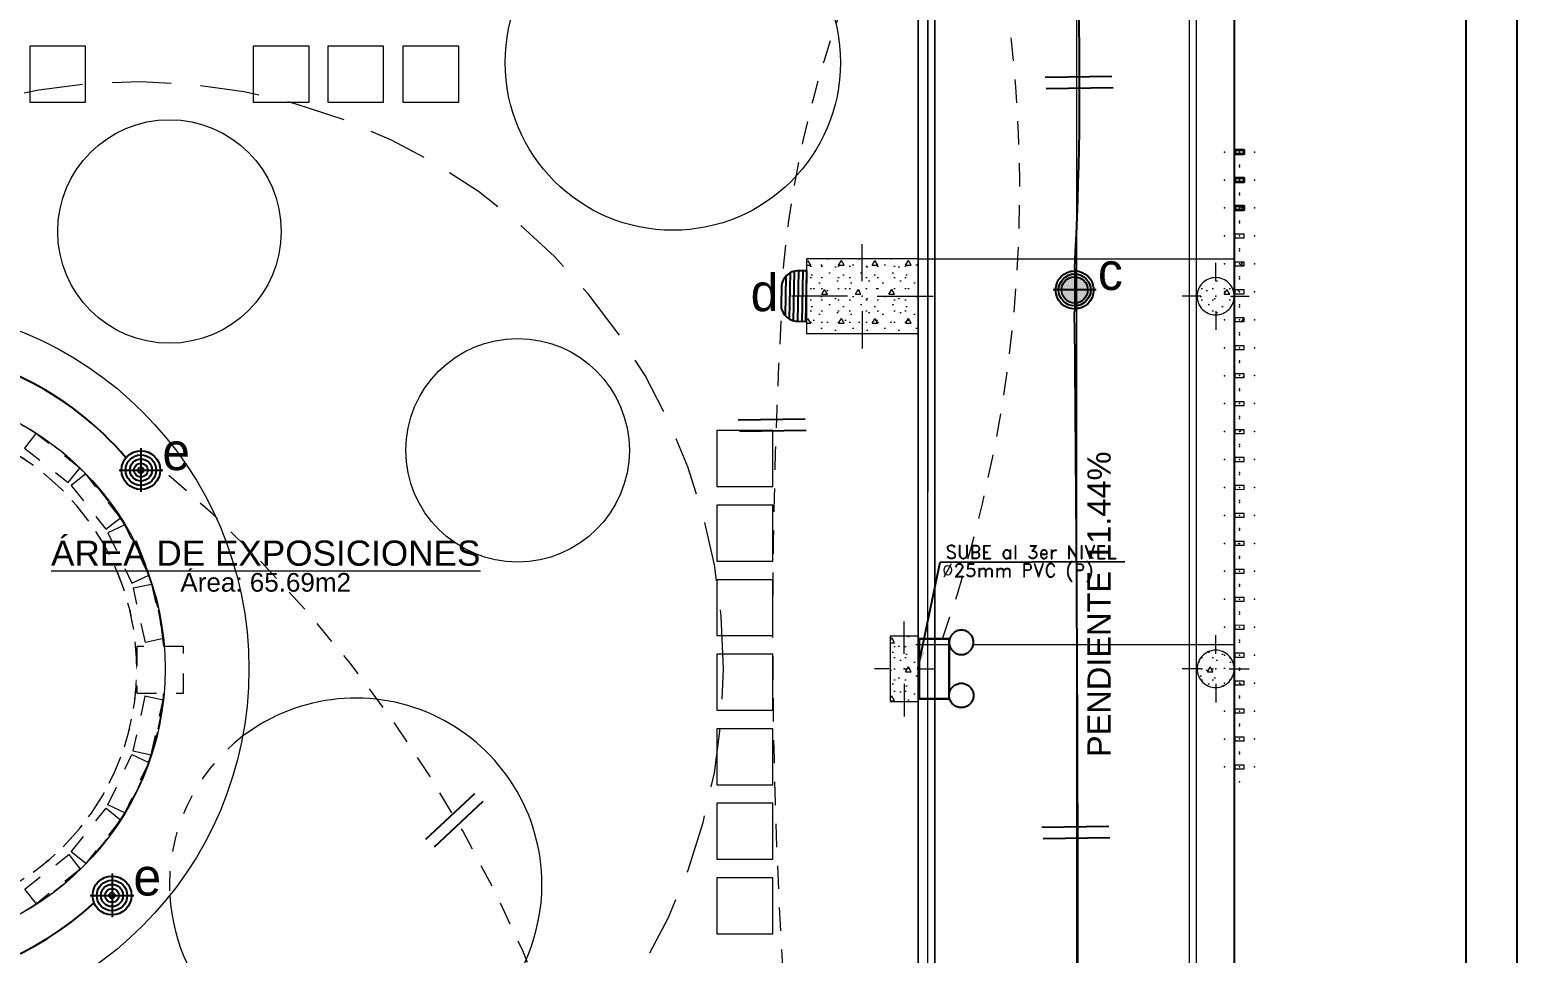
# Model space of a CAD drawing. Header units: feet. Extents: x 2 to 125, y -24 to 91.
# Drawn here: x 97.07 to 105.06, y 82.19 to 87.15 of the extents above; entities that cross this region are included whole.
import ezdxf
from ezdxf.lldxf.tags import DXFTag

# ---------------------------------------------------------------- set-up
doc = ezdxf.new("R2010")
doc.units = ezdxf.units.FT
doc.header["$MEASUREMENT"] = 0
doc.set_wipeout_variables(frame=1)
for name, pattern in [('CONTINUA', [0]), ('Dashed', [0.211667, 0.105833, -0.105833]), ('HIDDEN', [9.525, 6.35, -3.175]), ('HIDDEN2', [0.1875, 0.125, -0.0625]), ('Wipeout_Contour', [1, 0, -1])]:
    doc.linetypes.add(name, pattern=pattern)
for name, color, linetype in [('ALUMBRADO', 1, 'Continuous'), ('RED DE HUMO', 32, 'ACI'), ('Structural - Bearing', 7, 'Continuous')]:
    doc.layers.add(name, color=color, linetype=linetype)
for name, color, linetype, lineweight, true_color in [('Annotation - Text_Pen_No__167', 7, 'Continuous', 13, 0x6a6a6a), ('Drawing & Figure_Pen_No__167', 7, 'Continuous', 13, 0x6a6a6a), ('Estructura – Carga_Pen_No__167', 7, 'Continuous', 13, 0x6a6a6a), ('Interior - Furniture _Pen_No__167', 7, 'Continuous', 13, 0x6a6a6a), ('RAMPA PROPUESTA 1 CERRAMIENTO_Pen_No__123', 7, 'Continuous', 0, 0xd8d8d8), ('RAMPA PROPUESTA 1 CERRAMIENTO_Pen_No__28', 7, 'Continuous', 35, 0xa80f02), ('RAMPA PROPUESTA 1 CERRAMIENTO_Pen_No__48', 7, 'Continuous', 25, 0xa80f02), ('Structural - Bearing_Pen_No__167', 7, 'Continuous', 13, 0x6a6a6a), ('Structural - Bearing_Pen_No__4', 7, 'Continuous', 20, 0x029e21), ('Structural - Bearing_Pen_No__87', 7, 'Continuous', 20, 0x6a6a6a)]:
    doc.layers.add(name, color=color, linetype=linetype, lineweight=lineweight, true_color=true_color)
for name, color, linetype, lineweight in [('corriente debil', 30, 'Continuous', 15), ('Cotas varias El', 253, 'Continuous', 13), ('Drawing & Figure_Pen_No__122', 9, 'Continuous', 13), ('Emergencia', 20, 'Continuous', 25), ('Interior - Stair & Railing_Pen_No__122', 9, 'Continuous', 13), ('TOMACORRIENTE', 5, 'HIDDEN2', 30)]:
    doc.layers.add(name, color=color, linetype=linetype, lineweight=lineweight)
doc.styles.add('01COTAS', font='romans.shx')
doc.styles.add('GENERATED_STYLE_1', font='arial.ttf')
doc.styles.add('GENERATED_STYLE_3', font='romand.shx')
tags = doc.linetypes.add('ACI', pattern='A,0.5,-0.2,["ACI",Standard,S=0.1,R=0,X=-0.1,Y=-0.05],-0.25', length=0.95).pattern_tags.tags
tags[6] = DXFTag(74, 10)
doc.dimstyles.new('DIM-50-PLANTA', dxfattribs={"dimscale": 0.05, "dimtxt": 2, "dimasz": 2, "dimexe": 2, "dimexo": 2, "dimgap": 1, "dimtad": 1, "dimdec": 0, "dimlfac": 1000, "dimdsep": 46, "dimtxsty": '01COTAS', "dimcen": 25, "dimclrd": 9, "dimclre": 9, "dimclrt": 7, "dimadec": 0, "dimazin": 0, "dimtfac": 1, "dimtdec": 0, "dimtmove": 2, "dimatfit": 3, "dimfxl": 1, "dimtolj": 1, "dimtzin": 0, "dimarcsym": 0})
pattern_1 = [(0, (70.36607, 85.72544), (0, 0.3117692), [0.03, -0.15]), (0, (70.45607, 85.88132), (0, 0.3117692), [0.03, -0.15]), (60, (70.36607, 85.72544), (-0.27, 0.1558846), [0.03, -0.15]), (60, (70.54607, 85.72544), (-0.27, 0.1558846), [0.03, -0.15]), (120, (70.39607, 85.72544), (0.27, 0.1558846), [0.03, -0.15]), (120, (70.57607, 85.72544), (0.27, 0.1558846), [0.03, -0.15]), (0, (70.36607, 85.75544), (0, 0.06), [0, -0.06, 0, -0.09]), (45, (70.39607, 85.75544), (-0.04242641, 0.04242641), [0, -0.045, 0, -0.075])]

# ---------------------------------------------------------------- blocks, each defined once
blk = doc.blocks.new('Curved Ramp 23[46]', base_point=(27.2823, -2.0105))
at = {"layer": 'Interior - Furniture _Pen_No__167', "color": 251, "linetype": 'Continuous', "lineweight": 13, "true_color": 0x6a6a6a}
for radius, start, end in [(6.03, 90.82856, 173.00702), (5.18, 90.82856, 172.92906), (4.33, 90.82856, 172.82049), (6.03, 173.95721, 269.99957), (5.18, 174.03517, 269.99957), (4.33, 174.14374, 269.99957)]:
    blk.add_arc((27.2823, -2.0105), radius, start, end, dxfattribs=at)
blk = doc.blocks.new('LED PASILLO')
at = {"layer": 'ALUMBRADO'}
h = blk.add_hatch(color=202, dxfattribs=at)
h.dxf.hatch_style = 1
edge = h.paths.add_edge_path()
edge.add_line((0, 0.1376), (0, -0.1376))
edge.add_line((-0.1376, 0), (0.1376, 0))
edge = h.paths.add_edge_path()
edge.add_line((0, 0), (0, 0.0845))
edge.add_arc((0, 0), 0.0845, 90, 180)
edge.add_line((-0.0845, 0), (0, 0))
edge = h.paths.add_edge_path()
edge.add_line((0.0845, 0), (0, 0))
edge.add_line((0, 0), (0, -0.0845))
edge.add_arc((0, 0), 0.0845, 270, 360)
at = {"layer": 'ALUMBRADO', "color": 202}
for points in [[(0, 0.1376), (0, -0.1376)], [(-0.1376, 0), (0.1376, 0)]]:
    blk.add_lwpolyline(points, dxfattribs=at)
for radius in [0.1222, 0.1028, 0.0845]:
    blk.add_circle((0, 0), radius, dxfattribs=at)
blk = doc.blocks.new('Emergencia')
blk.add_lwpolyline([(0, 0), (0, 0)])
at = {"layer": 'Emergencia', "color": 5, "lineweight": 30}
for points in [[(0.25, -0.25), (0.25, 0), (-0.25, 0), (-0.25, -0.25)], [(-0.25, -0.222), (-0.25, -0.25), (0.25, -0.25), (0.25, -0.222)]]:
    blk.add_lwpolyline(points, dxfattribs=at)
at = {"color": 1, "lineweight": 5}
for points in [[(-0.171, -0.263), (-0.164, -0.267), (-0.158, -0.272), (-0.152, -0.277), (-0.146, -0.283), (-0.141, -0.289), (-0.136, -0.295), (-0.132, -0.302), (-0.129, -0.309), (-0.126, -0.316), (-0.123, -0.324), (-0.121, -0.332), (-0.12, -0.34), (-0.12, -0.348), (-0.12, -0.355), (-0.12, -0.363), (-0.121, -0.371), (-0.123, -0.379), (-0.126, -0.387), (-0.129, -0.394), (-0.133, -0.401), (-0.137, -0.408), (-0.141, -0.414), (-0.147, -0.42), (-0.152, -0.426), (-0.158, -0.431), (-0.165, -0.436), (-0.172, -0.44), (-0.179, -0.443), (-0.186, -0.447), (-0.194, -0.449), (-0.201, -0.451), (-0.209, -0.452), (-0.217, -0.453), (-0.225, -0.453), (-0.233, -0.452), (-0.241, -0.451), (-0.249, -0.449), (-0.256, -0.446), (-0.264, -0.443), (-0.271, -0.44), (-0.277, -0.436), (-0.284, -0.431), (-0.29, -0.426), (-0.295, -0.42), (-0.301, -0.414), (-0.305, -0.408), (-0.309, -0.401), (-0.313, -0.394), (-0.316, -0.386), (-0.319, -0.379), (-0.32, -0.371), (-0.322, -0.363), (-0.322, -0.355), (-0.322, -0.347), (-0.322, -0.339), (-0.32, -0.331), (-0.318, -0.324), (-0.316, -0.316), (-0.313, -0.309), (-0.309, -0.302), (-0.305, -0.295), (-0.3, -0.288), (-0.295, -0.282), (-0.29, -0.277), (-0.284, -0.272), (-0.277, -0.267), (-0.27, -0.263), (-0.263, -0.259), (-0.256, -0.256), (-0.248, -0.254), (-0.241, -0.252), (-0.233, -0.251), (-0.225, -0.25), (-0.217, -0.25), (-0.209, -0.251), (-0.201, -0.252), (-0.193, -0.254), (-0.186, -0.256), (-0.178, -0.259)], [(0.171, -0.263), (0.164, -0.267), (0.158, -0.272), (0.152, -0.277), (0.146, -0.283), (0.141, -0.289), (0.136, -0.295), (0.132, -0.302), (0.129, -0.309), (0.126, -0.316), (0.123, -0.324), (0.121, -0.332), (0.12, -0.34), (0.12, -0.348), (0.12, -0.355), (0.12, -0.363), (0.121, -0.371), (0.123, -0.379), (0.126, -0.387), (0.129, -0.394), (0.133, -0.401), (0.137, -0.408), (0.141, -0.414), (0.147, -0.42), (0.152, -0.426), (0.158, -0.431), (0.165, -0.436), (0.172, -0.44), (0.179, -0.443), (0.186, -0.447), (0.194, -0.449), (0.201, -0.451), (0.209, -0.452), (0.217, -0.453), (0.225, -0.453), (0.233, -0.452), (0.241, -0.451), (0.249, -0.449), (0.256, -0.446), (0.264, -0.443), (0.271, -0.44), (0.277, -0.436), (0.284, -0.431), (0.29, -0.426), (0.295, -0.42), (0.301, -0.414), (0.305, -0.408), (0.309, -0.401), (0.313, -0.394), (0.316, -0.386), (0.319, -0.379), (0.32, -0.371), (0.322, -0.363), (0.322, -0.355), (0.322, -0.347), (0.322, -0.339), (0.32, -0.331), (0.318, -0.324), (0.316, -0.316), (0.313, -0.309), (0.309, -0.302), (0.305, -0.295), (0.3, -0.288), (0.295, -0.282), (0.29, -0.277), (0.284, -0.272), (0.277, -0.267), (0.27, -0.263), (0.263, -0.259), (0.256, -0.256), (0.248, -0.254), (0.241, -0.252), (0.233, -0.251), (0.225, -0.25), (0.217, -0.25), (0.209, -0.251), (0.201, -0.252), (0.193, -0.254), (0.186, -0.256), (0.178, -0.259)]]:
    blk.add_wipeout(points, dxfattribs=at).dxf.layer = 'Emergencia'
at = {"layer": 'Emergencia', "color": 30, "true_color": 0xf26722}
for points in [[(-0.171, -0.263), (-0.164, -0.267), (-0.158, -0.272), (-0.152, -0.277), (-0.146, -0.283), (-0.141, -0.289), (-0.136, -0.295), (-0.132, -0.302), (-0.129, -0.309), (-0.126, -0.316), (-0.123, -0.324), (-0.121, -0.332), (-0.12, -0.34), (-0.12, -0.348), (-0.12, -0.355), (-0.12, -0.363), (-0.121, -0.371), (-0.123, -0.379), (-0.126, -0.387), (-0.129, -0.394), (-0.133, -0.401), (-0.137, -0.408), (-0.141, -0.414), (-0.147, -0.42), (-0.152, -0.426), (-0.158, -0.431), (-0.165, -0.436), (-0.172, -0.44), (-0.179, -0.443), (-0.186, -0.447), (-0.194, -0.449), (-0.201, -0.451), (-0.209, -0.452), (-0.217, -0.453), (-0.225, -0.453), (-0.233, -0.452), (-0.241, -0.451), (-0.249, -0.449), (-0.256, -0.446), (-0.264, -0.443), (-0.271, -0.44), (-0.277, -0.436), (-0.284, -0.431), (-0.29, -0.426), (-0.295, -0.42), (-0.301, -0.414), (-0.305, -0.408), (-0.309, -0.401), (-0.313, -0.394), (-0.316, -0.386), (-0.319, -0.379), (-0.32, -0.371), (-0.322, -0.363), (-0.322, -0.355), (-0.322, -0.347), (-0.322, -0.339), (-0.32, -0.331), (-0.318, -0.324), (-0.316, -0.316), (-0.313, -0.309), (-0.309, -0.302), (-0.305, -0.295), (-0.3, -0.288), (-0.295, -0.282), (-0.29, -0.277), (-0.284, -0.272), (-0.277, -0.267), (-0.27, -0.263), (-0.263, -0.259), (-0.256, -0.256), (-0.248, -0.254), (-0.241, -0.252), (-0.233, -0.251), (-0.225, -0.25), (-0.217, -0.25), (-0.209, -0.251), (-0.201, -0.252), (-0.193, -0.254), (-0.186, -0.256), (-0.178, -0.259)], [(0.171, -0.263), (0.164, -0.267), (0.158, -0.272), (0.152, -0.277), (0.146, -0.283), (0.141, -0.289), (0.136, -0.295), (0.132, -0.302), (0.129, -0.309), (0.126, -0.316), (0.123, -0.324), (0.121, -0.332), (0.12, -0.34), (0.12, -0.348), (0.12, -0.355), (0.12, -0.363), (0.121, -0.371), (0.123, -0.379), (0.126, -0.387), (0.129, -0.394), (0.133, -0.401), (0.137, -0.408), (0.141, -0.414), (0.147, -0.42), (0.152, -0.426), (0.158, -0.431), (0.165, -0.436), (0.172, -0.44), (0.179, -0.443), (0.186, -0.447), (0.194, -0.449), (0.201, -0.451), (0.209, -0.452), (0.217, -0.453), (0.225, -0.453), (0.233, -0.452), (0.241, -0.451), (0.249, -0.449), (0.256, -0.446), (0.264, -0.443), (0.271, -0.44), (0.277, -0.436), (0.284, -0.431), (0.29, -0.426), (0.295, -0.42), (0.301, -0.414), (0.305, -0.408), (0.309, -0.401), (0.313, -0.394), (0.316, -0.386), (0.319, -0.379), (0.32, -0.371), (0.322, -0.363), (0.322, -0.355), (0.322, -0.347), (0.322, -0.339), (0.32, -0.331), (0.318, -0.324), (0.316, -0.316), (0.313, -0.309), (0.309, -0.302), (0.305, -0.295), (0.3, -0.288), (0.295, -0.282), (0.29, -0.277), (0.284, -0.272), (0.277, -0.267), (0.27, -0.263), (0.263, -0.259), (0.256, -0.256), (0.248, -0.254), (0.241, -0.252), (0.233, -0.251), (0.225, -0.25), (0.217, -0.25), (0.209, -0.251), (0.201, -0.252), (0.193, -0.254), (0.186, -0.256), (0.178, -0.259)]]:
    blk.add_lwpolyline(points, close=True, dxfattribs=at)
blk = doc.blocks.new('LUM PARED 20 W')
at = {"layer": 'ALUMBRADO', "color": 6}
blk.add_lwpolyline([(-0.05, -0.15), (0.05, -0.15, 0.414214), (0.15, -0.05), (0.15, 0), (-0.15, 0), (-0.15, -0.05, 0.414214)], format="xyb", close=True, dxfattribs=at)
for points in [[(-0.15, -0.025), (0.15, -0.025)], [(-0.15, -0.05), (0.15, -0.05)], [(-0.1468, -0.075), (0.1468, -0.075)], [(-0.1366, -0.1), (0.1366, -0.1)], [(-0.1161, -0.125), (0.1161, -0.125)]]:
    blk.add_lwpolyline(points, dxfattribs=at)
blk = doc.blocks.new('LED SUM')
at = {"layer": 'ALUMBRADO', "color": 44}
for p, q in [((0, 0.1376), (0, -0.1376)), ((-0.1376, 0), (0.1376, 0))]:
    blk.add_line(p, q, dxfattribs=at)
for radius in [0.1222, 0.096, 0.0698, 0.0436, 0.0175]:
    blk.add_circle((0, 0), radius, dxfattribs=at)

msp = doc.modelspace()

# ---------------------------------------------------------------- hatches: boundary and pattern name
at = {"layer": 'Cotas varias El'}
h = msp.add_hatch(dxfattribs=at)
h.set_pattern_fill('STRUCTURAL_CONCRETE', color=256, style=0, pattern_type=2)
h.set_pattern_definition(pattern_1)
h.paths.add_polyline_path([(103.5434, 85.8984), (103.5434, 85.8784), (103.5934, 85.8785), (103.5934, 85.8985)])
h = msp.add_hatch(dxfattribs=at)
h.set_pattern_fill('STRUCTURAL_CONCRETE', color=256, style=0, pattern_type=2)
h.set_pattern_definition(pattern_1)
h.paths.add_polyline_path([(103.341, 85.7149, 0.414214), (103.441, 85.6149, 0.414214), (103.541, 85.7149, 0.414214), (103.441, 85.8149, 0.414214)])
h = msp.add_hatch(dxfattribs=at)
h.set_pattern_fill('STRUCTURAL_CONCRETE', color=256, style=0, pattern_type=2)
h.set_pattern_definition(pattern_1)
h.paths.add_polyline_path([(103.5434, 85.7484), (103.5434, 85.7284), (103.5934, 85.7285), (103.5934, 85.7485)])
h = msp.add_hatch(dxfattribs=at)
h.set_pattern_fill('STRUCTURAL_CONCRETE', color=256, style=0, pattern_type=2)
h.set_pattern_definition(pattern_1)
h.paths.add_polyline_path([(103.5434, 85.5984), (103.5434, 85.5784), (103.5934, 85.5785), (103.5934, 85.5985)])
h = msp.add_hatch(dxfattribs=at)
h.set_pattern_fill('STRUCTURAL_CONCRETE', color=256, style=0, pattern_type=2)
h.set_pattern_definition(pattern_1)
h.paths.add_polyline_path([(103.5434, 85.2984), (103.5434, 85.2784), (103.5934, 85.2785), (103.5934, 85.2985)])
h = msp.add_hatch(dxfattribs=at)
h.set_pattern_fill('STRUCTURAL_CONCRETE', color=256, style=0, pattern_type=2)
h.set_pattern_definition(pattern_1)
h.paths.add_polyline_path([(103.5434, 84.9984), (103.5434, 84.9784), (103.5934, 84.9785), (103.5934, 84.9985)])
h = msp.add_hatch(dxfattribs=at)
h.set_pattern_fill('STRUCTURAL_CONCRETE', color=256, style=0, pattern_type=2)
h.set_pattern_definition(pattern_1)
h.paths.add_polyline_path([(103.5434, 84.3984), (103.5434, 84.3784), (103.5934, 84.3785), (103.5934, 84.3985)])
h = msp.add_hatch(dxfattribs=at)
h.set_pattern_fill('STRUCTURAL_CONCRETE', color=256, style=0, pattern_type=2)
h.set_pattern_definition(pattern_1)
h.paths.add_polyline_path([(103.341, 83.7149, 0.414214), (103.441, 83.6149, 0.414214), (103.541, 83.7149, 0.414214), (103.441, 83.8149, 0.414214)])
h = msp.add_hatch(dxfattribs=at)
h.set_pattern_fill('STRUCTURAL_CONCRETE', color=256, style=0, pattern_type=2)
h.set_pattern_definition(pattern_1)
h.paths.add_polyline_path([(103.5434, 83.6484), (103.5434, 83.6284), (103.5934, 83.6285), (103.5934, 83.6485)])
at = {"layer": 'RAMPA PROPUESTA 1 CERRAMIENTO_Pen_No__48', "linetype": 'Continuous', "lineweight": 25, "true_color": 0xa80f02}
h = msp.add_hatch(dxfattribs=at)
h.set_pattern_fill('STRUCTURAL_CONCRETE', color=14, style=0, pattern_type=2)
h.set_pattern_definition(pattern_1)
h.paths.add_polyline_path([(103.5434, 86.1984), (103.5434, 86.1784), (103.5934, 86.1785), (103.5934, 86.1985)])

# ---------------------------------------------------------------- linework, layer by layer
for points in [[(74.2943, 67.8022), (105.0601, 67.8022), (105.0601, 91.0242), (74.2943, 91.0242)], [(74.568, 68.0759), (104.7863, 68.0759), (104.7863, 90.7505), (74.568, 90.7505)]]:
    msp.add_lwpolyline(points, close=True)
at = {"layer": 'ALUMBRADO', "color": 114, "lineweight": 25}
for points in [[(102.5248, 86.8903), (102.8836, 86.8968)], [(102.5311, 86.8294), (102.8899, 86.8359)], [(100.8773, 85.051), (101.2361, 85.0574)], [(100.8835, 84.99), (101.2424, 84.9965)], [(99.2004, 82.8008), (99.4627, 83.0458)], [(99.2458, 82.7598), (99.5081, 83.0047)], [(102.5077, 82.8646), (102.8665, 82.8711)], [(102.514, 82.8036), (102.8728, 82.8101)]]:
    msp.add_lwpolyline(points, dxfattribs=at)
at = {"layer": 'ALUMBRADO', "linetype": 'CONTINUA', "lineweight": 25}
for centre, radius, start, end in [((85.1732, 86.8327), 17.5373, 356.83231, 6.44704), ((-302.3586, 81.82), 405.0602, 0.008461, 0.539421), ((96.2944, 83.7432), 1.7024, 40.45813, 134.191), ((96.2797, 83.7014), 1.6857, 229.89225, 312.50937)]:
    msp.add_arc(centre, radius, start, end, dxfattribs=at)
at = {"layer": 'Cotas varias El'}
for p, q in [((101.8934, 88.0403), (101.8934, 81.9149)), ((101.8934, 88.0403), (101.8934, 81.9149)), ((101.8934, 88.0403), (101.8934, 81.9149)), ((101.8934, 88.0366), (101.8934, 81.9149)), ((101.8955, 88.0429), (101.8939, 81.5149)), ((101.8955, 88.0429), (101.8939, 81.5149)), ((101.8955, 88.0429), (101.8939, 81.5149)), ((101.8955, 88.0392), (101.8939, 81.5149)), ((101.9334, 81.9149), (101.9334, 88.0403)), ((101.9334, 81.9149), (101.9334, 88.0403)), ((101.9334, 81.9149), (101.9334, 88.0403)), ((101.9334, 81.9149), (101.9334, 88.0366)), ((101.9339, 81.5149), (101.9355, 88.0429)), ((101.9339, 81.5149), (101.9355, 88.0429)), ((101.9339, 81.5149), (101.9355, 88.0429)), ((101.9339, 81.5149), (101.9355, 88.0392)), ((103.2978, 87.9771), (103.2978, 81.9274)), ((103.2978, 87.9771), (103.2978, 81.9274)), ((103.2978, 87.9771), (103.2978, 81.9274)), ((103.2978, 87.9771), (103.2978, 81.9292)), ((103.3378, 81.9274), (103.3378, 87.9771)), ((103.3378, 81.9274), (103.3378, 87.9771)), ((103.3378, 81.9274), (103.3378, 87.9771)), ((103.3378, 81.9292), (103.3378, 87.9771)), ((101.8434, 85.9149), (103.5434, 85.9149)), ((103.441, 85.7949), (103.441, 85.8949)), ((103.361, 85.7149), (103.261, 85.7149)), ((103.521, 85.7149), (103.621, 85.7149)), ((103.441, 85.6349), (103.441, 85.5349)), ((103.441, 83.7949), (103.441, 83.8949)), ((101.8434, 83.8464), (103.5434, 83.8464)), ((103.361, 83.7149), (103.261, 83.7149)), ((103.521, 83.7149), (103.621, 83.7149)), ((103.441, 83.6349), (103.441, 83.5349))]:
    msp.add_line(p, q, dxfattribs=at)
for points in [[(103.541, 77.6834), (103.541, 89.7465), (97.5929, 89.7465, 0.990538), (97.5929, 77.6834)], [(103.341, 85.7149, 0.414214), (103.441, 85.6149, 0.414214), (103.541, 85.7149, 0.414214), (103.441, 85.8149, 0.414214)], [(103.341, 83.7149, 0.414214), (103.441, 83.6149, 0.414214), (103.541, 83.7149, 0.414214), (103.441, 83.8149, 0.414214)]]:
    msp.add_lwpolyline(points, format="xyb", close=True, dxfattribs=at)
for points in [[(103.5434, 88.0399), (101.8434, 88.0399), (101.8434, 81.9149), (103.5434, 81.9149)], [(103.5434, 86.0484), (103.5434, 86.0284), (103.5934, 86.0285), (103.5934, 86.0485)], [(103.5434, 85.8984), (103.5434, 85.8784), (103.5934, 85.8785), (103.5934, 85.8985)], [(103.5434, 85.7484), (103.5434, 85.7284), (103.5934, 85.7285), (103.5934, 85.7485)], [(103.5434, 85.5984), (103.5434, 85.5784), (103.5934, 85.5785), (103.5934, 85.5985)], [(103.5434, 85.4484), (103.5434, 85.4284), (103.5934, 85.4285), (103.5934, 85.4485)], [(103.5434, 85.2984), (103.5434, 85.2784), (103.5934, 85.2785), (103.5934, 85.2985)], [(103.5434, 85.1484), (103.5434, 85.1284), (103.5934, 85.1285), (103.5934, 85.1485)], [(103.5434, 84.9984), (103.5434, 84.9784), (103.5934, 84.9785), (103.5934, 84.9985)], [(103.5434, 84.8484), (103.5434, 84.8284), (103.5934, 84.8285), (103.5934, 84.8485)], [(103.5434, 84.6984), (103.5434, 84.6784), (103.5934, 84.6785), (103.5934, 84.6985)], [(103.5434, 84.5484), (103.5434, 84.5284), (103.5934, 84.5285), (103.5934, 84.5485)], [(103.5434, 84.3984), (103.5434, 84.3784), (103.5934, 84.3785), (103.5934, 84.3985)], [(103.5434, 84.2484), (103.5434, 84.2284), (103.5934, 84.2285), (103.5934, 84.2485)], [(103.5434, 84.0984), (103.5434, 84.0784), (103.5934, 84.0785), (103.5934, 84.0985)], [(103.5434, 83.9484), (103.5434, 83.9284), (103.5934, 83.9285), (103.5934, 83.9485)], [(103.5434, 83.7984), (103.5434, 83.7784), (103.5934, 83.7785), (103.5934, 83.7985)], [(103.5434, 83.6484), (103.5434, 83.6284), (103.5934, 83.6285), (103.5934, 83.6485)], [(103.5434, 83.4984), (103.5434, 83.4784), (103.5934, 83.4785), (103.5934, 83.4985)], [(103.5434, 83.3484), (103.5434, 83.3284), (103.5934, 83.3285), (103.5934, 83.3485)], [(103.5434, 83.1984), (103.5434, 83.1784), (103.5934, 83.1785), (103.5934, 83.1985)]]:
    msp.add_lwpolyline(points, close=True, dxfattribs=at)
for radius, start, end in [(5.9054, 90.38201, 171.90269), (5.8654, 90.26116, 171.66378)]:
    msp.add_arc((97.6724, 83.6453), radius, start, end, dxfattribs=at)
for p in [(103.5683, 86.1185), (103.5685, 86.1085), (103.4884, 86.0384), (103.5684, 86.0385), (103.6484, 86.0385), (103.5683, 85.9685), (103.5685, 85.9585), (103.4884, 85.8884), (103.5684, 85.8885), (103.6484, 85.8885), (103.5683, 85.8185), (103.5685, 85.8085), (103.441, 85.7149), (103.4884, 85.7384), (103.5684, 85.7385), (103.6484, 85.7385), (103.5683, 85.6685), (103.5685, 85.6585), (103.4884, 85.5884), (103.5684, 85.5885), (103.6484, 85.5885), (103.5683, 85.5185), (103.5685, 85.5085), (103.4884, 85.4384), (103.5684, 85.4385), (103.6484, 85.4385), (103.5683, 85.3685), (103.5685, 85.3585), (103.4884, 85.2884), (103.5684, 85.2885), (103.6484, 85.2885), (103.5683, 85.2185), (103.5685, 85.2085), (103.4884, 85.1384), (103.5683, 85.0685), (103.5684, 85.1385), (103.6484, 85.1385), (103.4884, 84.9884), (103.5684, 84.9885), (103.5685, 85.0585), (103.6484, 84.9885), (103.5683, 84.9185), (103.5685, 84.9085), (103.4884, 84.8384), (103.5684, 84.8385), (103.6484, 84.8385), (103.5683, 84.7685), (103.5685, 84.7585), (103.4884, 84.6884), (103.5684, 84.6885), (103.6484, 84.6885), (103.5683, 84.6185), (103.5685, 84.6085), (103.4884, 84.5384), (103.5684, 84.5385), (103.6484, 84.5385), (103.5683, 84.4685), (103.5685, 84.4585), (103.4884, 84.3884), (103.5684, 84.3885), (103.6484, 84.3885), (103.5683, 84.3185), (103.5685, 84.3085), (103.4884, 84.2384), (103.5684, 84.2385), (103.6484, 84.2385), (103.5683, 84.1685), (103.5685, 84.1585), (103.4884, 84.0884), (103.5684, 84.0885), (103.6484, 84.0885), (103.5683, 84.0185), (103.5685, 84.0085), (103.4884, 83.9384), (103.5683, 83.8685), (103.5684, 83.9385), (103.6484, 83.9385), (103.4884, 83.7884), (103.5684, 83.7885), (103.5685, 83.8585), (103.6484, 83.7885), (103.441, 83.7149), (103.5683, 83.7185), (103.5685, 83.7085), (103.4884, 83.6384), (103.5684, 83.6385), (103.6484, 83.6385), (103.5683, 83.5685), (103.5685, 83.5585), (103.4884, 83.4884), (103.5684, 83.4885), (103.6484, 83.4885), (103.5683, 83.4185), (103.5685, 83.4085), (103.4884, 83.3384), (103.5684, 83.3385), (103.6484, 83.3385), (103.5683, 83.2685), (103.5685, 83.2585), (103.4884, 83.1884), (103.5684, 83.1885), (103.6484, 83.1885), (103.5685, 83.1085)]:
    msp.add_point(p, dxfattribs=at)
at = {"layer": 'Drawing & Figure_Pen_No__167', "color": 251, "linetype": 'Continuous', "lineweight": 13, "true_color": 0x6a6a6a}
msp.add_line((102.6934, 88.0399), (102.6934, 81.9149), dxfattribs=at)
at = {"layer": 'Estructura – Carga_Pen_No__167', "color": 251, "linetype": 'Continuous', "lineweight": 13, "true_color": 0x6a6a6a}
for points in [[(97.3732, 86.7567), (97.3732, 87.0567), (97.0732, 87.0567), (97.0732, 86.7567)], [(97.3732, 87.0567), (97.0732, 87.0567), (97.0732, 86.7567), (97.3732, 86.7567)], [(98.2732, 86.7567), (98.5732, 86.7567), (98.5732, 87.0567), (98.2732, 87.0567)], [(98.5732, 87.0567), (98.2732, 87.0567), (98.2732, 86.7567), (98.5732, 86.7567)], [(98.6732, 87.0567), (98.6732, 86.7567), (98.9732, 86.7567), (98.9732, 87.0567)], [(98.9732, 87.0567), (98.6732, 87.0567), (98.6732, 86.7567), (98.9732, 86.7567)], [(99.0765, 86.7567), (99.3765, 86.7567), (99.3765, 87.0567), (99.0765, 87.0567)], [(99.3765, 87.0567), (99.0765, 87.0567), (99.0765, 86.7567), (99.3765, 86.7567)], [(101.063, 84.6933), (101.063, 84.9933), (100.763, 84.9933), (100.763, 84.6933)], [(100.763, 84.9933), (100.763, 84.6933), (101.063, 84.6933), (101.063, 84.9933)], [(101.063, 84.2933), (101.063, 84.5933), (100.763, 84.5933), (100.763, 84.2933)], [(101.063, 84.5933), (100.763, 84.5933), (100.763, 84.2933), (101.063, 84.2933)], [(100.763, 84.1933), (100.763, 83.8933), (101.063, 83.8933), (101.063, 84.1933)], [(100.763, 84.1933), (100.763, 83.8933), (101.063, 83.8933), (101.063, 84.1933)], [(101.063, 83.4933), (101.063, 83.7933), (100.763, 83.7933), (100.763, 83.4933)], [(100.763, 83.7933), (100.763, 83.4933), (101.063, 83.4933), (101.063, 83.7933)], [(100.763, 83.3933), (100.763, 83.0933), (101.063, 83.0933), (101.063, 83.3933)], [(101.063, 83.3933), (100.763, 83.3933), (100.763, 83.0933), (101.063, 83.0933)], [(101.063, 82.6933), (101.063, 82.9933), (100.763, 82.9933), (100.763, 82.6933)], [(100.763, 82.9933), (100.763, 82.6933), (101.063, 82.6933), (101.063, 82.9933)], [(101.063, 82.2933), (101.063, 82.5933), (100.763, 82.5933), (100.763, 82.2933)], [(100.763, 82.2933), (101.063, 82.2933), (101.063, 82.5933), (100.763, 82.5933)]]:
    msp.add_lwpolyline(points, close=True, dxfattribs=at)
at = {"layer": 'Interior - Stair & Railing_Pen_No__122', "color": 9, "linetype": 'Continuous', "lineweight": 13}
msp.add_line((101.8434, 88.0399), (101.8434, 81.5149), dxfattribs=at)
msp.add_lwpolyline([(101.8434, 83.8899), (101.8434, 85.5149)], dxfattribs=at)
for centre, radius in [((100.5261, 86.969), 0.9), ((97.8234, 86.0624), 0.6), ((99.6926, 84.8881), 0.6)]:
    msp.add_circle(centre, radius, dxfattribs=at)
for centre, radius, start, end in [((97.6461, 83.7191), 5.8315, 90.12888, 269.40029), ((97.6461, 83.7191), 5.8315, 90.12888, 269.40029), ((97.6461, 83.7191), 5.8315, 90.12888, 269.40029), ((97.6461, 83.7191), 5.8315, 90.12888, 269.40029), ((97.6724, 83.6453), 5.9054, 90.38199, 171.90269), ((97.6724, 83.6453), 5.9054, 90.38199, 171.90269), ((97.6724, 83.6453), 5.9054, 90.38199, 171.90269), ((97.6461, 83.7191), 5.7915, 90.0061, 269.52272), ((97.6461, 83.7191), 5.7915, 90.0061, 269.52272), ((97.6461, 83.7191), 5.7915, 90.0061, 269.52272), ((97.6461, 83.7191), 5.7915, 90.0061, 269.52272), ((97.6724, 83.6453), 5.8654, 90.26116, 171.66378), ((97.6724, 83.6453), 5.8654, 90.26116, 171.66378), ((97.6724, 83.6453), 5.8654, 90.26116, 171.66378), ((97.6461, 83.7149), 4.415, 90.13201, 172.80771), ((97.6461, 83.7149), 4.415, 90.13201, 172.80771), ((97.6461, 83.7149), 4.415, 90.13201, 172.80771), ((97.6461, 83.7149), 4.415, 90.13201, 172.80771), ((97.6461, 83.7149), 4.375, 89.97002, 172.49468), ((97.6461, 83.7149), 4.375, 89.97002, 172.49468), ((97.6461, 83.7149), 4.375, 89.97002, 172.49468), ((97.6461, 83.7149), 4.375, 89.97002, 172.49468), ((97.6461, 83.7149), 4.375, 174.01281, 269.36897), ((97.6461, 83.7149), 4.375, 174.01281, 269.36897), ((97.6461, 83.7149), 4.375, 174.01281, 269.36897), ((97.6461, 83.7149), 4.375, 174.01281, 269.36897)]:
    msp.add_arc(centre, radius, start, end, dxfattribs=at)
at = {"layer": 'RAMPA PROPUESTA 1 CERRAMIENTO_Pen_No__123', "color": 254, "linetype": 'Continuous', "lineweight": 0, "true_color": 0xd8d8d8}
for p in [(103.4884, 86.4884), (103.5684, 86.4885), (103.6484, 86.4885), (103.5683, 86.4185), (103.5685, 86.4085), (103.4884, 86.3384), (103.5683, 86.2685), (103.5684, 86.3385), (103.6484, 86.3385), (103.4884, 86.1884), (103.5684, 86.1885), (103.5685, 86.2585), (103.6484, 86.1885)]:
    msp.add_point(p, dxfattribs=at)
at = {"layer": 'RAMPA PROPUESTA 1 CERRAMIENTO_Pen_No__28', "color": 14, "linetype": 'Continuous', "lineweight": 35, "true_color": 0xa80f02}
for points in [[(103.5434, 86.4984), (103.5434, 86.4784), (103.5934, 86.4785), (103.5934, 86.4985)], [(103.5434, 86.3484), (103.5434, 86.3284), (103.5934, 86.3285), (103.5934, 86.3485)], [(103.5434, 86.1984), (103.5434, 86.1784), (103.5934, 86.1785), (103.5934, 86.1985)]]:
    msp.add_lwpolyline(points, close=True, dxfattribs=at)
at = {"layer": 'Structural - Bearing_Pen_No__4', "color": 104, "linetype": 'HIDDEN', "lineweight": 20, "ltscale": 0.05, "true_color": 0x029e21}
msp.add_lwpolyline([(94.7093, 82.5817, 0.831061), (100.7984, 83.7149, 0.831228), (94.7089, 84.847)], format="xyb", dxfattribs=at)
at = {"layer": 'Structural - Bearing_Pen_No__4', "linetype": 'Dashed', "lineweight": 20}
msp.add_lwpolyline([(96.7251, 85.1529, -0.021473), (96.8469, 85.111, -0.308369), (97.7984, 83.7149, -0.414214), (96.2984, 82.2149, -0.414213), (94.7984, 83.7149, -0.308369), (95.7499, 85.111, -0.021457), (95.8716, 85.1529)], format="xyb", dxfattribs=at)
msp.add_lwpolyline([(95.7252, 82.4926, 0.123935), (96.3688, 82.3668, 0.035226), (96.558, 82.3901, 0.358614), (97.6484, 83.7149, 0.329443), (96.6945, 85.0055, 0.035226), (96.6119, 85.028, 0.131602), (95.9136, 85.0089, 0.331871), (94.9484, 83.7149, 0.290888)], format="xyb", close=True, dxfattribs=at)
for points in [[(97.3421, 84.7928), (97.1066, 84.9786), (97.0446, 84.9001), (97.2802, 84.7143)], [(97.5605, 84.5262), (97.3736, 84.7609), (97.2953, 84.6986), (97.4822, 84.4639)], [(97.7125, 84.2174), (97.5836, 84.4883), (97.4933, 84.4454), (97.6221, 84.1744)], [(97.7119, 83.2129), (97.5831, 82.942), (97.4928, 82.9849), (97.6216, 83.2559)], [(97.5611, 82.9053), (97.3742, 82.6706), (97.296, 82.7329), (97.4829, 82.9676)], [(97.3443, 82.6397), (97.1087, 82.4539), (97.0468, 82.5325), (97.2824, 82.7182)]]:
    msp.add_lwpolyline(points, close=True, dxfattribs=at)
for centre, radius, start, end in [((96.2984, 83.7149), 1.5, 4.58783, 85.2198), ((96.2984, 83.7149), 1.35, 1.66594, 90), ((96.2984, 83.7149), 1.35, 270.04328, 358.33406), ((96.2984, 83.7149), 1.5, 274.7802, 355.02739), ((98.8232, 82.558), 1, 127.36556, 183.39218)]:
    msp.add_arc(centre, radius, start, end, dxfattribs=at)
at = {"layer": 'Structural - Bearing_Pen_No__87', "color": 251, "linetype": 'Continuous', "lineweight": 20, "true_color": 0x6a6a6a}
for points in [[(101.8434, 85.9149), (101.8434, 87.6899)], [(101.8434, 81.9149), (101.8434, 83.5399)]]:
    msp.add_lwpolyline(points, dxfattribs=at)
at = {"layer": 'TOMACORRIENTE', "color": 10, "lineweight": 20}
for centre, radius, start, end in [((98.3246, 82.9683), 5.4773, 70.4529, 143.60171), ((97.7775, 83.5488), 4.0698, 89.40053, 145.50562), ((132.2045, 83.9217), 31.1428, 176.94372, 183.86571)]:
    msp.add_arc(centre, radius, start, end, dxfattribs=at)

# ---------------------------------------------------------------- block references
at = {"layer": 'RED DE HUMO', "xscale": 0.8518439795816827, "yscale": 0.8518439795816827, "zscale": 0.8518439795816827}
for p in [(97.67, 84.7816), (97.5149, 82.4985)]:
    msp.add_blockref('LED SUM', p, dxfattribs=at)
at = {"layer": 'TOMACORRIENTE', "xscale": 0.8365500000000002, "yscale": 0.8365500000000002, "zscale": 0.8365500000000002, "rotation": 270}
msp.add_blockref('LED PASILLO', (102.6837, 85.7485), dxfattribs=at)

# ---------------------------------------------------------------- texts
at = {"layer": 'ALUMBRADO', "color": 102, "lineweight": 25}
for s, p in [('c', (102.8085, 85.7485)), ('d', (100.944, 85.6347)), ('e', (97.7851, 84.7816)), ('e', (97.63, 82.4985))]:
    msp.add_text(s, height=0.2, dxfattribs=at).set_placement(p)
at = {"layer": 'Annotation - Text_Pen_No__167', "color": 251, "linetype": 'Continuous', "lineweight": 13, "true_color": 0x6a6a6a, "insert": (102.7521, 84.0614), "char_height": 0.125, "attachment_point": 2, "rotation": 90, "style": 'GENERATED_STYLE_1'}
msp.add_mtext('\\A1;PENDIENTE 11.44%', dxfattribs=at)
at = {"layer": 'Annotation - Text_Pen_No__167', "color": 251, "linetype": 'Continuous', "lineweight": 13, "true_color": 0x6a6a6a, "insert": (98.3401, 84.4036), "char_height": 0.135, "attachment_point": 2, "line_spacing_factor": 0.774841, "style": 'GENERATED_STYLE_1'}
msp.add_mtext('\\A1;{\\LÁREA DE EXPOSICIONES\\P\\H0.74074x;\\lÁrea: 65.69m2}', dxfattribs=at)
at = {"layer": 'corriente debil', "style": 'GENERATED_STYLE_3'}
for s, p in [('SUBE al 3er NIVEL', (101.9901, 84.3061)), ('Ø25mm PVC (P)', (101.9717, 84.2083))]:
    msp.add_text(s, height=0.072036, rotation=359.92058, dxfattribs=at).set_placement(p)

# ---------------------------------------------------------------- next in the draw order: wipeouts: each hides what was drawn before it
at = {"color": 9, "linetype": 'Continuous', "lineweight": 13}
msp.add_wipeout([(101.6934, 83.8899), (101.6934, 83.5399), (101.8434, 83.5399), (101.8434, 83.8899)], dxfattribs=at).dxf.layer = 'Interior - Stair & Railing_Pen_No__122'
at = {"color": 254, "linetype": 'Wipeout_Contour', "lineweight": 0, "ltscale": 124.727915}
msp.add_wipeout([(101.2434, 85.5149), (101.8434, 85.5149), (101.8434, 85.9149), (101.2434, 85.9149)], dxfattribs=at).dxf.layer = 'Structural - Bearing'
at = {"linetype": 'Dashed', "lineweight": 20}
msp.add_wipeout([(97.6478, 83.5849), (97.8978, 83.5849), (97.8978, 83.8349), (97.6478, 83.8349)], dxfattribs=at).dxf.layer = 'Structural - Bearing_Pen_No__4'

# ---------------------------------------------------------------- next in the draw order: hatches: boundary and pattern name
at = {"layer": 'Interior - Stair & Railing_Pen_No__122', "linetype": 'Continuous', "lineweight": 13}
h = msp.add_hatch(dxfattribs=at)
h.set_pattern_fill('STRUCTURAL_CONCRETE', color=9, style=0, pattern_type=2)
h.set_pattern_definition(pattern_1)
h.paths.add_polyline_path([(101.2434, 85.5149), (101.8434, 85.5149), (101.8434, 85.9149), (101.2434, 85.9149)])
h = msp.add_hatch(dxfattribs=at)
h.set_pattern_fill('STRUCTURAL_CONCRETE', color=9, style=0, pattern_type=2)
h.set_pattern_definition(pattern_1)
h.paths.add_polyline_path([(101.6934, 83.8899), (101.6934, 83.5399), (101.8434, 83.5399), (101.8434, 83.8899)])

# ---------------------------------------------------------------- next in the draw order: linework, layer by layer
at = {"layer": 'Drawing & Figure_Pen_No__122', "color": 9, "linetype": 'Continuous', "lineweight": 13}
for radius in [1.9514, 1.5014]:
    msp.add_circle((96.2988, 83.7149), radius, dxfattribs=at)
at = {"layer": 'Interior - Stair & Railing_Pen_No__122', "color": 9, "linetype": 'Continuous', "lineweight": 13}
for p, q in [((101.6234, 85.7149), (101.9234, 85.7149)), ((101.7684, 83.7949), (101.7684, 83.9699)), ((101.6884, 83.7149), (101.6084, 83.7149)), ((101.7684, 83.6349), (101.7684, 83.4599))]:
    msp.add_line(p, q, dxfattribs=at)
for points in [[(101.2434, 85.5149), (101.8434, 85.5149), (101.8434, 85.9149), (101.2434, 85.9149)], [(101.6934, 83.8899), (101.6934, 83.5399), (101.8434, 83.5399), (101.8434, 83.8899)]]:
    msp.add_lwpolyline(points, close=True, dxfattribs=at)
msp.add_lwpolyline([(97.8249, 82.4988, 0.396977), (98.8232, 81.558, 0.414214), (99.8232, 82.558, 0.621027), (98.2163, 83.3528, 0.621027)], format="xyb", dxfattribs=at)
msp.add_arc((97.6485, 83.7152), 4.3753, 90.03946, 269.33774, dxfattribs=at)
msp.add_arc((97.6485, 83.7152), 4.3753, 90.03946, 269.33774, dxfattribs=at)
msp.add_arc((97.6485, 83.7152), 4.3753, 90.03946, 269.33774, dxfattribs=at)
msp.add_arc((97.6485, 83.7152), 4.3753, 90.03946, 269.33774, dxfattribs=at)
msp.add_point((101.7684, 83.7149), dxfattribs=at)
at = {"layer": 'Structural - Bearing_Pen_No__167', "color": 251, "linetype": 'Continuous', "lineweight": 13, "true_color": 0x6a6a6a}
for p, q in [((101.5434, 85.7949), (101.5434, 85.9949)), ((101.4634, 85.7149), (101.1634, 85.7149)), ((101.5434, 85.6349), (101.5434, 85.4349)), ((101.8484, 83.7149), (101.9284, 83.7149))]:
    msp.add_line(p, q, dxfattribs=at)
msp.add_point((101.5434, 85.7149), dxfattribs=at)
at = {"layer": 'Structural - Bearing_Pen_No__4', "linetype": 'Dashed', "lineweight": 20}
for points in [[(97.7276, 84.1702), (97.7916, 83.8771), (97.6939, 83.8558), (97.6299, 84.1489)], [(97.6478, 83.5849), (97.8978, 83.5849), (97.8978, 83.8349), (97.6478, 83.8349)], [(97.725, 83.2539), (97.789, 83.547), (97.6913, 83.5683), (97.6273, 83.2752)]]:
    msp.add_lwpolyline(points, close=True, dxfattribs=at)
at = {"layer": 'TOMACORRIENTE', "color": 10, "lineweight": 20}
for centre, radius, start, end in [((106.6953, 85.3429), 5.6021, 157.27782, 175.57776), ((93.2317, 79.3543), 7.0859, 3.13599, 50.06331)]:
    msp.add_arc(centre, radius, start, end, dxfattribs=at)

# ---------------------------------------------------------------- next in the draw order: block references
at = {"layer": 'ALUMBRADO', "xscale": 0.9034740000000001, "yscale": 0.9034740000000001, "zscale": 0.9034740000000001, "rotation": 268.8596960647445}
msp.add_blockref('LUM PARED 20 W', (101.2434, 85.7149), dxfattribs=at)
at = {"layer": 'Interior - Stair & Railing_Pen_No__122', "color": 9, "linetype": 'Continuous', "lineweight": 13}
msp.add_blockref('Curved Ramp 23[46]', (97.6484, 83.7149), dxfattribs=at)

# ---------------------------------------------------------------- next in the draw order: block references
at = {"layer": 'Emergencia', "lineweight": 25, "xscale": 0.6452139160277665, "yscale": 0.6452139160277665, "zscale": 0.6452139160277665, "rotation": 89.95189221481802}
msp.add_blockref('Emergencia', (101.8484, 83.7149), dxfattribs=at)

# ---------------------------------------------------------------- next in the draw order: block references
msp.add_blockref('Emergencia', (101.8484, 83.7149), dxfattribs=at)

# ---------------------------------------------------------------- next in the draw order: linework, layer by layer
at = {"layer": 'TOMACORRIENTE', "color": 10, "lineweight": 20}
msp.add_arc((95.1817, 86.2879), 7.2074, 340.45023, 12.38163, dxfattribs=at)

# ---------------------------------------------------------------- next in the draw order: leaders
msp.add_leader([(101.8411, 83.7125), (101.9619, 84.2879), (102.9535, 84.2906)], dimstyle='DIM-50-PLANTA', override={"dimgap": 1, "dimtad": 0})

doc.saveas('drawing.dxf')
